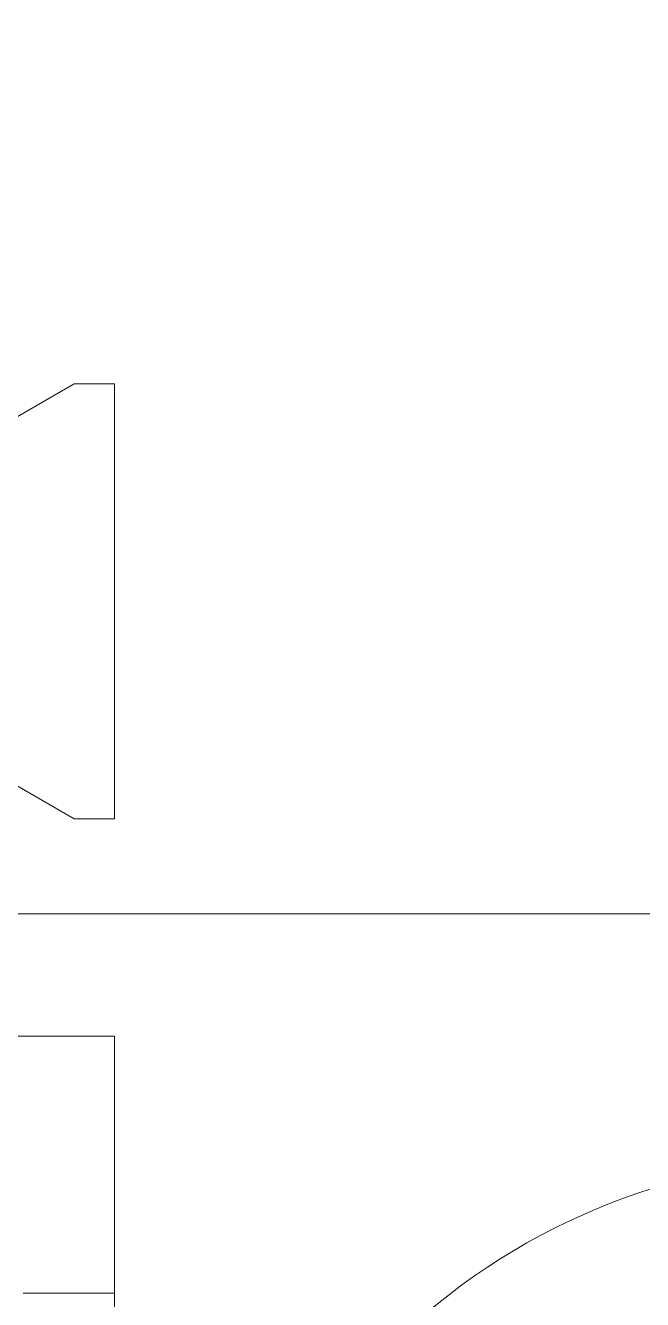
# Model space of a CAD drawing. Header units: millimetres. Extents: x 37984 to 70752, y 14140 to 37584.
# Drawn here: x 39598.77 to 39603.57, y 28303.4 to 28313.32 of the extents above; entities that cross this region are included whole.
import ezdxf

# ---------------------------------------------------------------- set-up
doc = ezdxf.new("R2010")
doc.units = ezdxf.units.MM
doc.set_wipeout_variables(frame=1)
doc.layers.add('000-PI-Oprema', color=30, linetype='Continuous', lineweight=5)

# ---------------------------------------------------------------- blocks, each defined once
blk = doc.blocks.new('TE-18-2 - 48290501')
blk.add_wipeout([(46994.7514, 28609.6596), (47001.6641, 28609.6596), (47001.6641, 28635.0266), (47015.6641, 28635.0266), (47015.6641, 28609.6596), (47022.5767, 28609.6596), (47022.5767, 28595.4553), (47015.6641, 28595.4553), (47015.6641, 28592.1627), (47001.6641, 28592.1627), (47001.6641, 28595.4553), (46994.7514, 28595.4553)]).dxf.layer = '000-PI-Oprema'
at = {"layer": '000-PI-Oprema'}
for p, q in [((47001.6641, 28625.1127), (47001.6641, 28609.6596)), ((47000.9244, 28611.6953), (46997.5394, 28611.6953)), ((46997.5394, 28611.6953), (46997.5394, 28611.3822)), ((46997.5394, 28611.6953), (46997.5394, 28611.6953)), ((47000.9244, 28611.3822), (47000.9244, 28611.6953)), ((47000.9244, 28611.6953), (47000.9244, 28611.6953)), ((47002.6141, 28611.6953), (47002.6141, 28609.6596)), ((47002.6141, 28611.6953), (47002.6141, 28611.6953)), ((47006.1641, 28611.6953), (47002.6141, 28611.6953)), ((47004.6141, 28611.6953), (47004.6141, 28610.9856)), ((47004.6141, 28611.6953), (47004.6141, 28611.6953)), ((46997.5394, 28611.3822), (46998.534, 28609.6596)), ((46997.5394, 28611.3822), (46997.5394, 28611.3822)), ((47000.1793, 28610.0916), (47000.9244, 28611.3822)), ((47000.9244, 28611.3822), (47000.9244, 28611.3822))]:
    blk.add_line(p, q, dxfattribs=at)
blk.add_arc((47008.6641, 28617.4127), 5.1, 140.19343, 225.93372, dxfattribs=at)

msp = doc.modelspace()

# ---------------------------------------------------------------- block references
at = {"layer": '000-PI-Oprema', "rotation": 270}
msp.add_blockref('TE-18-2 - 48290501', (10987.7713, 75308.0677), dxfattribs=at)

doc.saveas('drawing.dxf')
